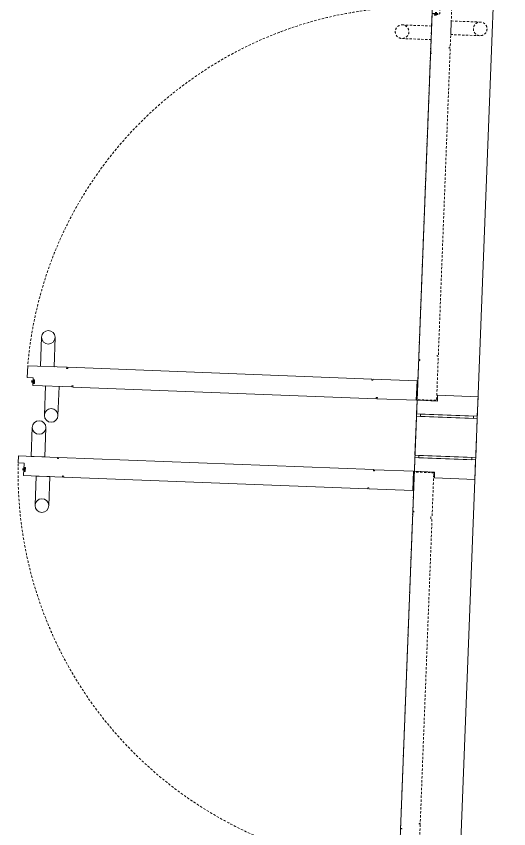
# Model space of a CAD drawing. Header units: millimetres. Extents: x 17924 to 83548, y -4690 to 56252.
# Drawn here: x 47298 to 48561, y 20573 to 22658 of the extents above; entities that cross this region are included whole.
import ezdxf

# ---------------------------------------------------------------- set-up
doc = ezdxf.new("R2010")
doc.units = ezdxf.units.MM
doc.header["$MEASUREMENT"] = 0
doc.linetypes.add('DGN Style 2', pattern=[10, 6, -4])
for name, color, linetype, lineweight in [('DOOR-CODE', 40, 'Continuous', 0), ('DOOR-FRAM', 40, 'Continuous', 0), ('DOOR-HEAD', 42, 'Continuous', 30), ('DOOR-LEAF', 40, 'Continuous', 0), ('DOOR-OPNG', 40, 'Continuous', 0)]:
    doc.layers.add(name, color=color, linetype=linetype, lineweight=lineweight)

# ---------------------------------------------------------------- blocks, each defined once
blk = doc.blocks.new('*U236')
at = {"color": 0, "linetype": 'ByBlock', "lineweight": -2, "flags": 128}
blk.add_lwpolyline([(14.4, -18.4), (-60.6, -15.5), (-59.2, 19.5), (15.7, 16.6)], dxfattribs=at)
at = {"color": 0, "linetype": 'ByBlock', "lineweight": -2}
blk.add_wipeout([(32.5, -1.6), (32.5, -0.5), (32.5, 0.6), (32.4, 1.7), (32.2, 2.8), (31.9, 3.9), (31.6, 4.9), (31.2, 5.9), (30.7, 6.9), (30.2, 7.9), (29.6, 8.8), (29, 9.7), (28.3, 10.6), (27.5, 11.4), (26.7, 12.1), (25.9, 12.9), (25, 13.5), (24.1, 14.1), (23.1, 14.6), (22.1, 15.1), (21.1, 15.5), (20.1, 15.9), (19, 16.2), (17.9, 16.4), (16.8, 16.5), (15.7, 16.6), (14.6, 16.6), (13.5, 16.5), (12.4, 16.4), (11.4, 16.2), (10.3, 15.9), (9.2, 15.6), (8.2, 15.2), (7.2, 14.7), (6.3, 14.2), (5.3, 13.6), (4.4, 13), (3.6, 12.3), (2.8, 11.6), (2, 10.8), (1.3, 9.9), (0.7, 9), (0.1, 8.1), (-0.5, 7.2), (-1, 6.2), (-1.4, 5.1), (-1.7, 4.1), (-2, 3), (-2.2, 2), (-2.4, 0.9), (-2.4, -0.2), (-2.4, -1.3), (-2.4, -2.4), (-2.2, -3.5), (-2.1, -4.6), (-1.8, -5.7), (-1.5, -6.7), (-1.1, -7.7), (-0.6, -8.7), (-0.1, -9.7), (0.5, -10.6), (1.1, -11.5), (1.8, -12.4), (2.6, -13.2), (3.4, -13.9), (4.2, -14.6), (5.1, -15.3), (6, -15.9), (7, -16.4), (8, -16.9), (9, -17.3), (10.1, -17.7), (11.1, -18), (12.2, -18.2), (13.3, -18.3), (14.4, -18.4), (15.5, -18.4), (16.6, -18.3), (17.7, -18.2), (18.7, -18), (19.8, -17.7), (20.9, -17.4), (21.9, -17), (22.9, -16.5), (23.9, -16), (24.8, -15.4), (25.7, -14.8), (26.5, -14.1), (27.3, -13.4), (28.1, -12.6), (28.8, -11.7), (29.5, -10.8), (30.1, -9.9), (30.6, -9), (31.1, -8), (31.5, -6.9), (31.8, -5.9), (32.1, -4.8), (32.3, -3.8)], dxfattribs=at)
blk.add_circle((15.1, -0.9), 17.5, dxfattribs=at)
blk = doc.blocks.new('*U237')
at = {"color": 0, "linetype": 'ByBlock', "lineweight": -2, "extrusion": (0, 0, -1), "flags": 128}
blk.add_lwpolyline([(-42.4, -19.5), (32.6, -16.6), (31.2, 18.4), (-43.7, 15.5)], dxfattribs=at)
at = {"color": 0, "linetype": 'ByBlock', "lineweight": -2}
blk.add_wipeout([(60.6, -2.7), (60.5, -3.8), (60.3, -4.8), (60.1, -5.9), (59.8, -7), (59.5, -8), (59.1, -9), (58.6, -10), (58.1, -11), (57.5, -11.9), (56.8, -12.8), (56.1, -13.6), (55.3, -14.4), (54.5, -15.2), (53.7, -15.9), (52.8, -16.5), (51.9, -17.1), (50.9, -17.6), (49.9, -18.1), (48.9, -18.5), (47.8, -18.8), (46.8, -19.1), (45.7, -19.3), (44.6, -19.4), (43.5, -19.5), (42.4, -19.5), (41.3, -19.4), (40.2, -19.2), (39.1, -19), (38.1, -18.8), (37, -18.4), (36, -18), (35, -17.5), (34, -17), (33.1, -16.4), (32.2, -15.7), (31.4, -15), (30.6, -14.3), (29.9, -13.5), (29.2, -12.6), (28.5, -11.7), (27.9, -10.8), (27.4, -9.8), (27, -8.8), (26.6, -7.8), (26.2, -6.7), (26, -5.7), (25.8, -4.6), (25.6, -3.5), (25.6, -2.4), (25.6, -1.3), (25.7, -0.2), (25.8, 0.9), (26, 2), (26.3, 3), (26.6, 4.1), (27.1, 5.1), (27.5, 6.1), (28.1, 7), (28.7, 8), (29.3, 8.8), (30, 9.7), (30.8, 10.5), (31.6, 11.2), (32.4, 11.9), (33.3, 12.6), (34.3, 13.1), (35.2, 13.7), (36.2, 14.1), (37.3, 14.5), (38.3, 14.9), (39.4, 15.1), (40.5, 15.3), (41.5, 15.5), (42.6, 15.5), (43.7, 15.5), (44.8, 15.4), (45.9, 15.3), (47, 15.1), (48.1, 14.8), (49.1, 14.4), (50.1, 14), (51.1, 13.6), (52.1, 13), (53, 12.4), (53.9, 11.8), (54.7, 11.1), (55.5, 10.3), (56.3, 9.5), (57, 8.6), (57.6, 7.7), (58.2, 6.8), (58.7, 5.8), (59.2, 4.9), (59.6, 3.8), (59.9, 2.8), (60.2, 1.7), (60.4, 0.6), (60.5, -0.5)], dxfattribs=at)
at = {"color": 0, "linetype": 'ByBlock', "lineweight": -2, "extrusion": (0, 0, -1)}
blk.add_circle((-43.1, -2), 17.5, dxfattribs=at)
blk = doc.blocks.new('*U238')
at = {"color": 0, "linetype": 'ByBlock', "lineweight": -2, "flags": 128}
for points in [[(-12.5, 0.2), (-12.5, -0.3), (-9.5, -0.3), (-9.5, -3.3), (-18.5, -3.3), (-18.5, -0.3), (-15.5, -0.3), (-15.5, 0.2), (-19, 0.2), (-19, -3.8), (-9, -3.8), (-9, 0.2), (-12.5, 0.2)], [(-15.5, 3.7), (-15.3, 3.7), (-15.3, -0.3), (-15.5, -0.3), (-15.5, 3.7)], [(-12.7, 3.7), (-12.5, 3.7), (-12.5, -0.3), (-12.7, -0.3), (-12.7, 3.7)], [(-16.5, -0.3), (-16, -0.3), (-16, -1.3), (-16.5, -1.3), (-16.5, -0.3)], [(-15.3, -1.3), (-14.8, -1.3), (-14.8, -3.3), (-15.3, -3.3), (-15.3, -1.3)], [(-13.3, -1.3), (-12.8, -1.3), (-12.8, -3.3), (-13.3, -3.3), (-13.3, -1.3)], [(-12, -0.3), (-11.5, -0.3), (-11.5, -1.3), (-12, -1.3), (-12, -0.3)]]:
    blk.add_lwpolyline(points, close=True, dxfattribs=at)
blk.add_lwpolyline([(-16, -0.7, -0.414214), (-15.6, -0.3), (-12.4, -0.3, -0.414214), (-12, -0.7), (-12, -0.9, -0.414214), (-12.4, -1.3), (-15.6, -1.3, -0.414214), (-16, -0.9), (-16, -0.7)], format="xyb", close=True, dxfattribs=at)
blk = doc.blocks.new('*U235')
at = {"layer": 'DOOR-CODE', "color": 0, "linetype": 'ByBlock', "lineweight": 0, "rotation": 89.99999999999893}
blk.add_blockref('*U238', (-484.5, -15), dxfattribs=at)
at = {"layer": 'DOOR-LEAF', "color": 0, "linetype": 'ByBlock', "rotation": 92.21309999999139}
blk.add_blockref('*U236', (-450.1, 70.9), dxfattribs=at)
at = {"layer": 'DOOR-LEAF', "color": 0, "linetype": 'ByBlock', "extrusion": (0, 0, -1), "rotation": 272.2131783106877}
blk.add_blockref('*U237', (435.1, -70.9), dxfattribs=at)
at = {"layer": 'DOOR-LEAF', "color": 0, "linetype": 'ByBlock', "flags": 128}
blk.add_lwpolyline([(-499.7, 11), (-399.7, 11), (-399.7, 8), (-396.7, 8), (-396.7, 11), (383.7, 11), (383.7, 8), (386.7, 8), (386.7, 11), (499.7, 11), (499.7, -39), (399.7, -39), (399.7, -36), (396.7, -36), (396.7, -39), (-381.7, -39), (-381.7, -36), (-384.7, -36), (-384.7, -39), (-484.7, -39), (-484.7, -19), (-499.7, -19), (-499.7, 11)], close=True, dxfattribs=at)
blk = doc.blocks.new('*U240')
at = {"color": 0, "linetype": 'ByBlock', "lineweight": -2, "flags": 128}
blk.add_lwpolyline([(28.1, -25.9), (-46.8, -23), (-45.5, 11.9), (29.5, 9)], dxfattribs=at)
at = {"color": 0, "linetype": 'ByBlock', "lineweight": -2}
blk.add_wipeout([(46.3, -9.1), (46.3, -8), (46.2, -6.9), (46.1, -5.8), (45.9, -4.7), (45.6, -3.7), (45.3, -2.6), (44.9, -1.6), (44.4, -0.6), (43.9, 0.4), (43.3, 1.3), (42.7, 2.2), (42, 3), (41.3, 3.8), (40.5, 4.6), (39.6, 5.3), (38.7, 6), (37.8, 6.6), (36.8, 7.1), (35.9, 7.6), (34.8, 8), (33.8, 8.3), (32.7, 8.6), (31.7, 8.8), (30.6, 9), (29.5, 9), (28.4, 9.1), (27.3, 9), (26.2, 8.9), (25.1, 8.7), (24, 8.4), (23, 8.1), (22, 7.7), (21, 7.2), (20, 6.7), (19.1, 6.1), (18.2, 5.5), (17.3, 4.8), (16.5, 4), (15.7, 3.2), (15, 2.4), (14.4, 1.5), (13.8, 0.6), (13.3, -0.4), (12.8, -1.4), (12.4, -2.4), (12, -3.4), (11.7, -4.5), (11.5, -5.6), (11.4, -6.7), (11.3, -7.8), (11.3, -8.9), (11.4, -10), (11.5, -11.1), (11.7, -12.1), (11.9, -13.2), (12.3, -14.3), (12.7, -15.3), (13.1, -16.3), (13.7, -17.2), (14.2, -18.2), (14.9, -19.1), (15.6, -19.9), (16.3, -20.7), (17.1, -21.5), (18, -22.2), (18.8, -22.8), (19.8, -23.4), (20.7, -24), (21.7, -24.5), (22.7, -24.9), (23.8, -25.2), (24.8, -25.5), (25.9, -25.7), (27, -25.9), (28.1, -25.9), (29.2, -25.9), (30.3, -25.9), (31.4, -25.7), (32.5, -25.5), (33.5, -25.3), (34.6, -25), (35.6, -24.6), (36.6, -24.1), (37.6, -23.6), (38.5, -23), (39.4, -22.3), (40.3, -21.7), (41.1, -20.9), (41.8, -20.1), (42.5, -19.3), (43.2, -18.4), (43.8, -17.5), (44.3, -16.5), (44.8, -15.5), (45.2, -14.5), (45.6, -13.4), (45.8, -12.4), (46.1, -11.3)], dxfattribs=at)
blk.add_circle((28.8, -8.4), 17.5, dxfattribs=at)
blk = doc.blocks.new('*U241')
at = {"color": 0, "linetype": 'ByBlock', "lineweight": -2, "extrusion": (0, 0, -1), "flags": 128}
blk.add_lwpolyline([(-28.1, -25.9), (46.8, -23), (45.5, 11.9), (-29.5, 9)], dxfattribs=at)
at = {"color": 0, "linetype": 'ByBlock', "lineweight": -2}
blk.add_wipeout([(46.3, -9.1), (46.2, -10.2), (46.1, -11.3), (45.8, -12.4), (45.6, -13.4), (45.2, -14.5), (44.8, -15.5), (44.3, -16.5), (43.8, -17.5), (43.2, -18.4), (42.5, -19.3), (41.8, -20.1), (41.1, -20.9), (40.3, -21.7), (39.4, -22.3), (38.5, -23), (37.6, -23.6), (36.6, -24.1), (35.6, -24.6), (34.6, -25), (33.6, -25.3), (32.5, -25.5), (31.4, -25.7), (30.3, -25.9), (29.2, -25.9), (28.1, -25.9), (27, -25.9), (25.9, -25.7), (24.8, -25.5), (23.8, -25.2), (22.7, -24.9), (21.7, -24.5), (20.7, -24), (19.8, -23.4), (18.8, -22.8), (18, -22.2), (17.1, -21.5), (16.3, -20.7), (15.6, -19.9), (14.9, -19.1), (14.2, -18.2), (13.7, -17.2), (13.1, -16.3), (12.7, -15.3), (12.3, -14.3), (11.9, -13.2), (11.7, -12.1), (11.5, -11.1), (11.4, -10), (11.3, -8.9), (11.3, -7.8), (11.4, -6.7), (11.5, -5.6), (11.7, -4.5), (12, -3.4), (12.4, -2.4), (12.8, -1.4), (13.3, -0.4), (13.8, 0.6), (14.4, 1.5), (15, 2.4), (15.7, 3.2), (16.5, 4), (17.3, 4.8), (18.2, 5.5), (19.1, 6.1), (20, 6.7), (21, 7.2), (22, 7.7), (23, 8.1), (24, 8.4), (25.1, 8.7), (26.2, 8.9), (27.3, 9), (28.4, 9.1), (29.5, 9), (30.6, 9), (31.7, 8.8), (32.7, 8.6), (33.8, 8.3), (34.8, 8), (35.9, 7.6), (36.8, 7.1), (37.8, 6.6), (38.7, 6), (39.6, 5.3), (40.5, 4.6), (41.3, 3.8), (42, 3), (42.7, 2.2), (43.3, 1.3), (43.9, 0.4), (44.4, -0.6), (44.9, -1.6), (45.3, -2.6), (45.6, -3.7), (45.9, -4.7), (46.1, -5.8), (46.2, -6.9)], dxfattribs=at)
at = {"color": 0, "linetype": 'ByBlock', "lineweight": -2, "extrusion": (0, 0, -1)}
blk.add_circle((-28.8, -8.4), 17.5, dxfattribs=at)
blk = doc.blocks.new('*U242')
at = {"color": 0, "linetype": 'ByBlock', "lineweight": -2, "flags": 128}
for points in [[(1.5, -6.8), (1.5, -7.3), (4.5, -7.3), (4.5, -10.3), (-4.5, -10.3), (-4.5, -7.3), (-1.5, -7.3), (-1.5, -6.8), (-5, -6.8), (-5, -10.8), (5, -10.8), (5, -6.8), (1.5, -6.8)], [(-2.5, -7.3), (-2, -7.3), (-2, -8.3), (-2.5, -8.3), (-2.5, -7.3)], [(-1.5, -3.3), (-1.3, -3.3), (-1.3, -7.3), (-1.5, -7.3), (-1.5, -3.3)], [(-1.3, -8.3), (-0.8, -8.3), (-0.8, -10.3), (-1.3, -10.3), (-1.3, -8.3)], [(0.7, -8.3), (1.2, -8.3), (1.2, -10.3), (0.7, -10.3), (0.7, -8.3)], [(1.3, -3.3), (1.5, -3.3), (1.5, -7.3), (1.3, -7.3), (1.3, -3.3)], [(2, -7.3), (2.5, -7.3), (2.5, -8.3), (2, -8.3), (2, -7.3)]]:
    blk.add_lwpolyline(points, close=True, dxfattribs=at)
blk.add_lwpolyline([(-2, -7.7, -0.414214), (-1.6, -7.3), (1.6, -7.3, -0.414214), (2, -7.7), (2, -7.9, -0.414214), (1.6, -8.3), (-1.6, -8.3, -0.414214), (-2, -7.9), (-2, -7.7)], format="xyb", close=True, dxfattribs=at)
blk = doc.blocks.new('*U239')
at = {"layer": 'DOOR-CODE', "color": 0, "linetype": 'ByBlock', "lineweight": 0}
blk.add_blockref('*U242', (-15, 484.5), dxfattribs=at)
at = {"layer": 'DOOR-LEAF', "color": 0, "linetype": 'ByBlock', "rotation": 2.21310000000006}
blk.add_blockref('*U240', (70.9, 450.1), dxfattribs=at)
at = {"layer": 'DOOR-LEAF', "color": 0, "linetype": 'ByBlock', "extrusion": (0, 0, -1), "rotation": 2.213178310679018}
blk.add_blockref('*U241', (70.9, 435.1), dxfattribs=at)
at = {"layer": 'DOOR-LEAF', "color": 0, "linetype": 'ByBlock', "flags": 128}
blk.add_lwpolyline([(25, 492.7), (25, 392.7), (22, 392.7), (22, 389.7), (25, 389.7), (25, -397.7), (22, -397.7), (22, -400.7), (25, -400.7), (25, -513.8), (-25, -513.8), (-25, -413.7), (-22, -413.7), (-22, -410.7), (-25, -410.7), (-25, 374.7), (-22, 374.7), (-22, 377.7), (-25, 377.7), (-25, 477.7), (-5, 477.7), (-5, 492.7), (25, 492.7)], close=True, dxfattribs=at)
blk = doc.blocks.new('*U252')
at = {"color": 0, "linetype": 'ByBlock', "lineweight": -2, "extrusion": (0, 0, -1), "flags": 128}
blk.add_lwpolyline([(-28, -28.9), (46.9, -26), (45.6, 8.9), (-29.3, 6)], dxfattribs=at)
at = {"color": 0, "linetype": 'ByBlock', "lineweight": -2}
blk.add_wipeout([(46.2, -12.1), (46.1, -13.2), (45.9, -14.3), (45.7, -15.4), (45.4, -16.5), (45.1, -17.5), (44.7, -18.5), (44.2, -19.5), (43.7, -20.5), (43.1, -21.4), (42.4, -22.3), (41.7, -23.1), (41, -23.9), (40.2, -24.7), (39.3, -25.4), (38.4, -26), (37.5, -26.6), (36.5, -27.1), (35.5, -27.6), (34.5, -28), (33.4, -28.3), (32.4, -28.6), (31.3, -28.8), (30.2, -28.9), (29.1, -29), (28, -28.9), (26.9, -28.9), (25.8, -28.7), (24.7, -28.5), (23.7, -28.2), (22.6, -27.9), (21.6, -27.5), (20.6, -27), (19.7, -26.5), (18.7, -25.9), (17.8, -25.2), (17, -24.5), (16.2, -23.7), (15.5, -22.9), (14.8, -22.1), (14.1, -21.2), (13.5, -20.3), (13, -19.3), (12.6, -18.3), (12.2, -17.3), (11.8, -16.2), (11.6, -15.2), (11.4, -14.1), (11.2, -13), (11.2, -11.9), (11.2, -10.8), (11.3, -9.7), (11.4, -8.6), (11.6, -7.5), (11.9, -6.5), (12.3, -5.4), (12.7, -4.4), (13.1, -3.4), (13.7, -2.4), (14.3, -1.5), (14.9, -0.6), (15.6, 0.2), (16.4, 1), (17.2, 1.8), (18, 2.4), (18.9, 3.1), (19.9, 3.7), (20.8, 4.2), (21.8, 4.7), (22.9, 5), (23.9, 5.4), (25, 5.6), (26.1, 5.8), (27.2, 6), (28.2, 6), (29.3, 6), (30.4, 6), (31.5, 5.8), (32.6, 5.6), (33.7, 5.3), (34.7, 5), (35.7, 4.6), (36.7, 4.1), (37.7, 3.5), (38.6, 2.9), (39.5, 2.3), (40.3, 1.6), (41.1, 0.8), (41.9, 0), (42.6, -0.8), (43.2, -1.7), (43.8, -2.7), (44.3, -3.6), (44.8, -4.6), (45.2, -5.6), (45.5, -6.7), (45.8, -7.8), (46, -8.8), (46.1, -9.9)], dxfattribs=at)
at = {"color": 0, "linetype": 'ByBlock', "lineweight": -2, "extrusion": (0, 0, -1)}
blk.add_circle((-28.7, -11.5), 17.5, dxfattribs=at)
blk = doc.blocks.new('*U253')
at = {"color": 0, "linetype": 'ByBlock', "lineweight": -2, "flags": 128}
blk.add_lwpolyline([(28, -28.9), (-46.9, -26), (-45.6, 8.9), (29.3, 6)], dxfattribs=at)
at = {"color": 0, "linetype": 'ByBlock', "lineweight": -2}
blk.add_wipeout([(46.2, -12.1), (46.2, -11), (46.1, -9.9), (46, -8.8), (45.8, -7.8), (45.5, -6.7), (45.2, -5.6), (44.8, -4.6), (44.3, -3.6), (43.8, -2.7), (43.2, -1.7), (42.6, -0.8), (41.9, 0), (41.1, 0.8), (40.3, 1.6), (39.5, 2.3), (38.6, 2.9), (37.7, 3.5), (36.7, 4.1), (35.7, 4.6), (34.7, 5), (33.7, 5.3), (32.6, 5.6), (31.5, 5.8), (30.4, 6), (29.3, 6), (28.2, 6), (27.2, 6), (26.1, 5.8), (25, 5.6), (23.9, 5.4), (22.9, 5), (21.8, 4.7), (20.8, 4.2), (19.9, 3.7), (18.9, 3.1), (18, 2.4), (17.2, 1.8), (16.4, 1), (15.6, 0.2), (14.9, -0.6), (14.3, -1.5), (13.7, -2.4), (13.1, -3.4), (12.7, -4.4), (12.3, -5.4), (11.9, -6.5), (11.6, -7.5), (11.4, -8.6), (11.3, -9.7), (11.2, -10.8), (11.2, -11.9), (11.2, -13), (11.4, -14.1), (11.6, -15.2), (11.8, -16.2), (12.2, -17.3), (12.6, -18.3), (13, -19.3), (13.5, -20.3), (14.1, -21.2), (14.8, -22.1), (15.5, -22.9), (16.2, -23.7), (17, -24.5), (17.8, -25.2), (18.7, -25.9), (19.7, -26.5), (20.6, -27), (21.6, -27.5), (22.6, -27.9), (23.7, -28.2), (24.7, -28.5), (25.8, -28.7), (26.9, -28.9), (28, -28.9), (29.1, -29), (30.2, -28.9), (31.3, -28.8), (32.4, -28.6), (33.4, -28.3), (34.5, -28), (35.5, -27.6), (36.5, -27.1), (37.5, -26.6), (38.4, -26), (39.3, -25.4), (40.2, -24.7), (41, -23.9), (41.7, -23.1), (42.4, -22.3), (43.1, -21.4), (43.7, -20.5), (44.2, -19.5), (44.7, -18.5), (45.1, -17.5), (45.4, -16.5), (45.7, -15.4), (45.9, -14.3)], dxfattribs=at)
blk.add_circle((28.7, -11.5), 17.5, dxfattribs=at)
blk = doc.blocks.new('*U254')
at = {"color": 0, "linetype": 'ByBlock', "lineweight": -2, "flags": 128}
for points in [[(1.5, 10.3), (1.5, 9.8), (4.5, 9.8), (4.5, 6.8), (-4.5, 6.8), (-4.5, 9.8), (-1.5, 9.8), (-1.5, 10.3), (-5, 10.3), (-5, 6.3), (5, 6.3), (5, 10.3), (1.5, 10.3)], [(-2.5, 9.8), (-2, 9.8), (-2, 8.8), (-2.5, 8.8), (-2.5, 9.8)], [(-1.5, 13.8), (-1.3, 13.8), (-1.3, 9.8), (-1.5, 9.8), (-1.5, 13.8)], [(-1.3, 8.8), (-0.8, 8.8), (-0.8, 6.8), (-1.3, 6.8), (-1.3, 8.8)], [(0.7, 8.8), (1.2, 8.8), (1.2, 6.8), (0.7, 6.8), (0.7, 8.8)], [(1.3, 13.8), (1.5, 13.8), (1.5, 9.8), (1.3, 9.8), (1.3, 13.8)], [(2, 9.8), (2.5, 9.8), (2.5, 8.8), (2, 8.8), (2, 9.8)]]:
    blk.add_lwpolyline(points, close=True, dxfattribs=at)
blk.add_lwpolyline([(-2, 9.4, -0.414214), (-1.6, 9.8), (1.6, 9.8, -0.414214), (2, 9.4), (2, 9.2, -0.414214), (1.6, 8.8), (-1.6, 8.8, -0.414214), (-2, 9.2), (-2, 9.4)], format="xyb", close=True, dxfattribs=at)
blk = doc.blocks.new('*U251')
at = {"layer": 'DOOR-CODE', "color": 0, "linetype": 'ByBlock', "lineweight": 0, "rotation": 180}
blk.add_blockref('*U254', (9, -492), dxfattribs=at)
at = {"layer": 'DOOR-LEAF', "color": 0, "linetype": 'ByBlock', "rotation": 2.21310000000006}
blk.add_blockref('*U253', (70.9, -441.9), dxfattribs=at)
at = {"layer": 'DOOR-LEAF', "color": 0, "linetype": 'ByBlock', "extrusion": (0, 0, -1), "rotation": 2.213178310679018}
blk.add_blockref('*U252', (70.9, -456.9), dxfattribs=at)
at = {"layer": 'DOOR-LEAF', "color": 0, "linetype": 'ByBlock', "flags": 128}
blk.add_lwpolyline([(-25, 501.2), (-25, 401.2), (-22, 401.2), (-22, 398.2), (-25, 398.2), (-25, -414.3), (-22, -414.3), (-22, -417.3), (-25, -417.3), (-25, -517.3), (-7, -517.3), (-7, -502.3), (25, -502.3), (25, -402.3), (22, -402.3), (22, -399.3), (25, -399.3), (25, 381.2), (22, 381.2), (22, 388.2), (25, 388.2), (25, 501.2), (-25, 501.2)], close=True, dxfattribs=at)
blk = doc.blocks.new('*U264')
at = {"color": 0, "linetype": 'ByBlock', "lineweight": -2, "extrusion": (0, 0, -1), "flags": 128}
blk.add_lwpolyline([(-22.4, -18.7), (52.6, -15.8), (51.2, 19.2), (-23.7, 16.3)], dxfattribs=at)
at = {"color": 0, "linetype": 'ByBlock', "lineweight": -2}
blk.add_wipeout([(40.5, -1.9), (40.5, -3), (40.3, -4.1), (40.1, -5.1), (39.8, -6.2), (39.5, -7.3), (39.1, -8.3), (38.6, -9.3), (38, -10.2), (37.5, -11.1), (36.8, -12), (36.1, -12.9), (35.3, -13.7), (34.5, -14.4), (33.7, -15.1), (32.8, -15.8), (31.8, -16.3), (30.9, -16.9), (29.9, -17.3), (28.9, -17.7), (27.8, -18), (26.7, -18.3), (25.7, -18.5), (24.6, -18.6), (23.5, -18.7), (22.4, -18.7), (21.3, -18.6), (20.2, -18.5), (19.1, -18.3), (18, -18), (17, -17.6), (16, -17.2), (15, -16.7), (14, -16.2), (13.1, -15.6), (12.2, -15), (11.4, -14.3), (10.6, -13.5), (9.8, -12.7), (9.1, -11.8), (8.5, -10.9), (7.9, -10), (7.4, -9), (6.9, -8), (6.5, -7), (6.2, -6), (5.9, -4.9), (5.7, -3.8), (5.6, -2.7), (5.6, -1.6), (5.6, -0.5), (5.6, 0.6), (5.8, 1.7), (6, 2.7), (6.3, 3.8), (6.6, 4.8), (7, 5.9), (7.5, 6.8), (8, 7.8), (8.6, 8.7), (9.3, 9.6), (10, 10.5), (10.8, 11.3), (11.6, 12), (12.4, 12.7), (13.3, 13.3), (14.2, 13.9), (15.2, 14.4), (16.2, 14.9), (17.2, 15.3), (18.3, 15.6), (19.4, 15.9), (20.4, 16.1), (21.5, 16.2), (22.6, 16.3), (23.7, 16.3), (24.8, 16.2), (25.9, 16.1), (27, 15.8), (28.1, 15.6), (29.1, 15.2), (30.1, 14.8), (31.1, 14.3), (32.1, 13.8), (33, 13.2), (33.9, 12.5), (34.7, 11.8), (35.5, 11.1), (36.3, 10.3), (37, 9.4), (37.6, 8.5), (38.2, 7.6), (38.7, 6.6), (39.2, 5.6), (39.6, 4.6), (39.9, 3.6), (40.2, 2.5), (40.4, 1.4), (40.5, 0.3)], dxfattribs=at)
at = {"color": 0, "linetype": 'ByBlock', "lineweight": -2, "extrusion": (0, 0, -1)}
blk.add_circle((-23, -1.2), 17.5, dxfattribs=at)
blk = doc.blocks.new('*U265')
at = {"color": 0, "linetype": 'ByBlock', "lineweight": -2, "flags": 128}
blk.add_lwpolyline([(34.4, -19.2), (-40.5, -16.3), (-39.2, 18.7), (35.7, 15.8)], dxfattribs=at)
at = {"color": 0, "linetype": 'ByBlock', "lineweight": -2}
blk.add_wipeout([(52.6, -2.3), (52.6, -1.2), (52.5, -0.2), (52.4, 0.9), (52.2, 2), (51.9, 3.1), (51.6, 4.1), (51.2, 5.2), (50.7, 6.2), (50.2, 7.1), (49.6, 8.1), (49, 9), (48.3, 9.8), (47.5, 10.6), (46.7, 11.4), (45.9, 12.1), (45, 12.7), (44.1, 13.3), (43.1, 13.9), (42.1, 14.3), (41.1, 14.7), (40.1, 15.1), (39, 15.4), (37.9, 15.6), (36.8, 15.7), (35.7, 15.8), (34.6, 15.8), (33.5, 15.8), (32.5, 15.6), (31.4, 15.4), (30.3, 15.2), (29.3, 14.8), (28.2, 14.4), (27.2, 14), (26.3, 13.5), (25.3, 12.9), (24.4, 12.2), (23.6, 11.5), (22.8, 10.8), (22, 10), (21.3, 9.2), (20.7, 8.3), (20.1, 7.3), (19.5, 6.4), (19.1, 5.4), (18.6, 4.4), (18.3, 3.3), (18, 2.3), (17.8, 1.2), (17.7, 0.1), (17.6, -1), (17.6, -2.1), (17.6, -3.2), (17.8, -4.3), (18, -5.4), (18.2, -6.4), (18.6, -7.5), (19, -8.5), (19.4, -9.5), (19.9, -10.5), (20.5, -11.4), (21.2, -12.3), (21.9, -13.2), (22.6, -14), (23.4, -14.7), (24.2, -15.4), (25.1, -16.1), (26.1, -16.7), (27, -17.2), (28, -17.7), (29, -18.1), (30.1, -18.4), (31.1, -18.7), (32.2, -18.9), (33.3, -19.1), (34.4, -19.2), (35.5, -19.2), (36.6, -19.1), (37.7, -19), (38.8, -18.8), (39.8, -18.5), (40.9, -18.2), (41.9, -17.8), (42.9, -17.3), (43.9, -16.8), (44.8, -16.2), (45.7, -15.6), (46.5, -14.9), (47.4, -14.1), (48.1, -13.3), (48.8, -12.5), (49.5, -11.6), (50.1, -10.7), (50.6, -9.7), (51.1, -8.7), (51.5, -7.7), (51.8, -6.7), (52.1, -5.6), (52.3, -4.5)], dxfattribs=at)
blk.add_circle((35.1, -1.7), 17.5, dxfattribs=at)
blk = doc.blocks.new('*U266')
at = {"color": 0, "linetype": 'ByBlock', "lineweight": -2, "flags": 128}
for points in [[(-4.5, 0.2), (-4.5, -0.3), (-1.5, -0.3), (-1.5, -3.3), (-10.5, -3.3), (-10.5, -0.3), (-7.5, -0.3), (-7.5, 0.2), (-11, 0.2), (-11, -3.8), (-1, -3.8), (-1, 0.2), (-4.5, 0.2)], [(-7.5, 3.7), (-7.3, 3.7), (-7.3, -0.3), (-7.5, -0.3), (-7.5, 3.7)], [(-4.7, 3.7), (-4.5, 3.7), (-4.5, -0.3), (-4.7, -0.3), (-4.7, 3.7)], [(-8.5, -0.3), (-8, -0.3), (-8, -1.3), (-8.5, -1.3), (-8.5, -0.3)], [(-7.3, -1.3), (-6.8, -1.3), (-6.8, -3.3), (-7.3, -3.3), (-7.3, -1.3)], [(-5.3, -1.3), (-4.8, -1.3), (-4.8, -3.3), (-5.3, -3.3), (-5.3, -1.3)], [(-4, -0.3), (-3.5, -0.3), (-3.5, -1.3), (-4, -1.3), (-4, -0.3)]]:
    blk.add_lwpolyline(points, close=True, dxfattribs=at)
blk.add_lwpolyline([(-8, -0.7, -0.414214), (-7.6, -0.3), (-4.4, -0.3, -0.414214), (-4, -0.7), (-4, -0.9, -0.414214), (-4.4, -1.3), (-7.6, -1.3, -0.414214), (-8, -0.9), (-8, -0.7)], format="xyb", close=True, dxfattribs=at)
blk = doc.blocks.new('*U263')
at = {"layer": 'DOOR-CODE', "color": 0, "linetype": 'ByBlock', "lineweight": 0, "rotation": 89.99999999999893}
blk.add_blockref('*U266', (-492, -9), dxfattribs=at)
at = {"layer": 'DOOR-LEAF', "color": 0, "linetype": 'ByBlock', "extrusion": (0, 0, -1), "rotation": 92.2131783106794}
blk.add_blockref('*U264', (456.9, 70.9), dxfattribs=at)
at = {"layer": 'DOOR-LEAF', "color": 0, "linetype": 'ByBlock', "rotation": 272.2130999999997}
blk.add_blockref('*U265', (-441.9, -70.9), dxfattribs=at)
at = {"layer": 'DOOR-LEAF', "color": 0, "linetype": 'ByBlock', "flags": 128}
blk.add_lwpolyline([(507.2, 19), (407.2, 19), (407.2, 16), (404.2, 16), (404.2, 19), (-404.2, 19), (-404.2, 16), (-407.2, 16), (-407.2, 19), (-507.2, 19), (-507.2, 1), (-492.2, 1), (-492.2, -31), (-392.2, -31), (-392.2, -28), (-389.2, -28), (-389.2, -31), (391.2, -31), (391.2, -28), (394.2, -28), (394.2, -31), (507.2, -31), (507.2, 19)], close=True, dxfattribs=at)
blk = doc.blocks.new('*U234')
at = {"layer": 'DOOR-CODE', "color": 0, "lineweight": 13, "flags": 128}
for points in [[(471.7, 44.4), (464.5, 42.7), (476.5, 42.2), (476.9, 54.2), (474.6, 47)], [(464.6, -141.5), (457.4, -139.2), (469.4, -139.7), (469, -151.7), (467.2, -144.4)]]:
    blk.add_lwpolyline(points, dxfattribs=at)
at = {"layer": 'DOOR-FRAM', "color": 0, "flags": 128}
for points in [[(579, 3.2), (423.1, 9.2), (424.5, 44.2), (476.5, 42.2), (477, 57.2), (581, 53.2), (579, 3.2)], [(422.9, 3.2), (578.8, -2.8), (574.9, -102.8), (419, -96.7), (422.9, 3.2)], [(433.1, 8.8), (569, 3.6), (568.8, -2.4), (432.9, 2.8), (433.1, 8.8)], [(574.7, -108.8), (418.8, -102.7), (417.5, -137.7), (469.4, -139.7), (468.8, -154.7), (572.8, -158.7), (574.7, -108.8)], [(429, -97.1), (564.9, -102.4), (564.7, -108.4), (428.8, -103.1), (429, -97.1)]]:
    blk.add_lwpolyline(points, close=True, dxfattribs=at)
at = {"layer": 'DOOR-HEAD', "color": 0, "lineweight": 0, "flags": 128}
blk.add_lwpolyline([(503.8, 2096.6), (659.7, 2090.6), (494.3, -2190.2), (338.4, -2184.2), (503.8, 2096.6)], close=True, dxfattribs=at)
at = {"layer": 'DOOR-OPNG', "color": 0, "linetype": 'DGN Style 2'}
for centre, radius, start, end in [((428.1, 47.6), 1006.1, 85.138, 175.138), ((416.2, -142.6), 1015.4, 177.5085, 268.8613)]:
    blk.add_arc(centre, radius, start, end, dxfattribs=at)
at = {"layer": 'DOOR-LEAF', "color": 0, "rotation": 357.7868999999999}
blk.add_blockref('*U235', (-75.4, 102.6), dxfattribs=at)
at = {"layer": 'DOOR-LEAF', "color": 0, "linetype": 'DGN Style 2', "rotation": 357.7868999999999}
blk.add_blockref('*U251', (423, -641.5), dxfattribs=at)
blk.add_blockref('*U239', (469.4, 558.6), dxfattribs=at)
at = {"layer": 'DOOR-LEAF', "color": 0, "rotation": 357.7868999999999}
blk.add_blockref('*U263', (-92.1, -137), dxfattribs=at)

msp = doc.modelspace()

# ---------------------------------------------------------------- block references
at = {"layer": 'DOOR-HEAD', "lineweight": 0}
msp.add_blockref('*U234', (47901.4, 21628), dxfattribs=at)

doc.saveas('drawing.dxf')
